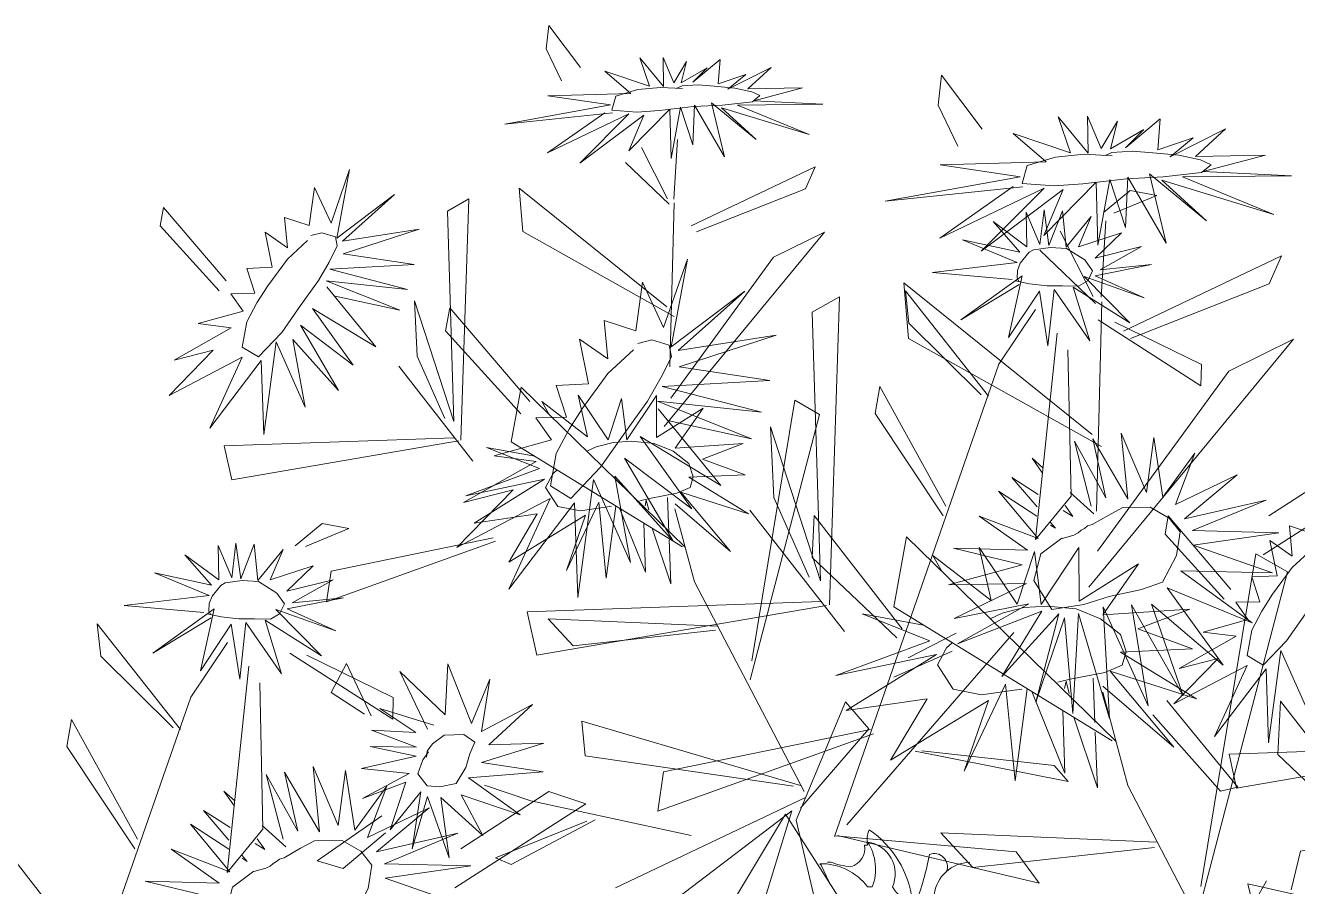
# Model space of a CAD drawing. Header units: millimetres. Extents: x 2033 to 2295, y 1536 to 1691.
# Drawn here: x 2144.6568 to 2145.1548, y 1628.6204 to 1628.9576 of the extents above; entities that cross this region are included whole.
import ezdxf

# ---------------------------------------------------------------- set-up
doc = ezdxf.new("R2010")
doc.units = ezdxf.units.MM
doc.layers.add('Verde', color=58, linetype='Continuous', lineweight=13)

# ---------------------------------------------------------------- blocks, each defined once
blk = doc.blocks.new('verdess')
at = {"lineweight": 0}
for points in [[(737.21988, 507.70008), (737.21686, 507.70673), (737.21625, 507.70734, -0.240921), (737.23501, 507.69826), (737.23683, 507.69826, 0.236053), (737.23501, 507.71581, -0.5), (737.2447, 507.69826, 0.236053), (737.25256, 507.69281, 0.211075), (737.23562, 507.72065, 0.162277), (737.23501, 507.7146), (737.2338, 507.7146, -0.383194), (737.22836, 507.70613, -0.056625), (737.22049, 507.70794), (737.21928, 507.70794)], [(737.39297, 507.62443), (737.36513, 507.64984, 0.636124), (737.35968, 507.63169, -0.212875), (737.32821, 507.62745, -0.040161), (737.31066, 507.60324, -0.538727), (737.31792, 507.61414, -0.038391), (737.32337, 507.6329, 0.023422), (737.35424, 507.64924, -0.778931), (737.37723, 507.64198), (737.38571, 507.63411, -0.14267), (737.38692, 507.668), (737.39297, 507.66558), (737.37602, 507.68071, -0.349304), (737.38692, 507.68676), (737.38389, 507.69947), (737.41052, 507.69342, -0.186783), (737.42141, 507.69826), (737.41355, 507.71399), (737.40447, 507.71218), (737.40084, 507.69705)], [(737.26588, 507.70431, 0.651581), (737.25922, 507.71097, -0.045349), (737.25377, 507.6916), (737.25256, 507.69281)], [(737.2574, 507.69281), (737.26104, 507.69523, -0.365204), (737.27496, 507.70794)], [(737.39236, 507.62745, -0.04158), (737.39055, 507.64621, 0.012192), (737.4081, 507.65348, 0.248367), (737.4081, 507.65892, -0.13884), (737.40265, 507.68252), (737.38813, 507.69523), (737.39115, 507.70068)]]:
    blk.add_lwpolyline(points, format="xyb", dxfattribs=at)

msp = doc.modelspace()

# ---------------------------------------------------------------- linework, layer by layer
at = {"layer": 'Verde', "color": 86, "linetype": 'Continuous'}
for p, q in [((2144.86163, 1628.95757), (2144.86061, 1628.94841)), ((2144.87406, 1628.94106), (2144.86163, 1628.95757)), ((2144.86061, 1628.94841), (2144.86661, 1628.93583)), ((2145.01542, 1628.93807), (2145.01411, 1628.92638)), ((2145.03128, 1628.91699), (2145.01542, 1628.93807)), ((2145.01411, 1628.92638), (2145.02177, 1628.91031)), ((2144.9106, 1628.88952), (2144.91198, 1628.9129)), ((2144.90812, 1628.88967), (2144.89797, 1628.90977)), ((2144.89175, 1628.90395), (2144.90883, 1628.88757)), ((2144.91744, 1628.87905), (2144.96591, 1628.90221)), ((2144.96591, 1628.90221), (2144.96209, 1628.89363)), ((2144.90783, 1628.84743), (2144.85003, 1628.89391)), ((2144.85003, 1628.89391), (2144.85153, 1628.87688)), ((2144.96209, 1628.89363), (2144.91953, 1628.87682)), ((2145.07879, 1628.8843), (2145.08927, 1628.89294)), ((2145.09974, 1628.89103), (2145.08283, 1628.88404)), ((2145.08927, 1628.89294), (2145.09974, 1628.89103)), ((2144.7108, 1628.88628), (2144.70953, 1628.87915)), ((2144.73533, 1628.85754), (2144.7108, 1628.88628)), ((2144.83035, 1628.88965), (2144.82194, 1628.88492)), ((2144.82726, 1628.79521), (2144.83035, 1628.88965)), ((2144.9108, 1628.88806), (2144.9091, 1628.82392)), ((2144.82194, 1628.88492), (2144.8245, 1628.80249)), ((2145.07792, 1628.8512), (2145.07969, 1628.88104)), ((2144.70953, 1628.87915), (2144.73261, 1628.8537)), ((2144.85153, 1628.87688), (2144.91068, 1628.84368)), ((2144.96958, 1628.8766), (2144.90682, 1628.8006)), ((2144.94967, 1628.86685), (2144.96958, 1628.8766)), ((2145.07476, 1628.85139), (2145.0618, 1628.87705)), ((2144.90948, 1628.81165), (2144.94967, 1628.86685)), ((2145.05386, 1628.86962), (2145.07567, 1628.84871)), ((2145.08666, 1628.83782), (2145.14853, 1628.8674)), ((2145.14853, 1628.8674), (2145.14367, 1628.85645)), ((2145.0006, 1628.8568), (2145.00252, 1628.83506)), ((2145.07439, 1628.79746), (2145.0006, 1628.8568)), ((2145.14367, 1628.85645), (2145.08933, 1628.83499)), ((2144.97547, 1628.85137), (2144.96474, 1628.84532)), ((2144.97153, 1628.73079), (2144.97547, 1628.85137)), ((2145.03383, 1628.81237), (2145.00129, 1628.85366)), ((2145.00129, 1628.85366), (2145.00264, 1628.84105)), ((2144.80913, 1628.84976), (2144.81018, 1628.82805)), ((2144.8245, 1628.80249), (2144.80913, 1628.84976)), ((2144.82286, 1628.84706), (2144.82123, 1628.83795)), ((2144.85417, 1628.81037), (2144.82286, 1628.84706)), ((2145.07818, 1628.84934), (2145.07602, 1628.76745)), ((2144.96474, 1628.84532), (2144.96801, 1628.74009)), ((2145.11695, 1628.81643), (2145.07666, 1628.84225)), ((2145.0833, 1628.8414), (2145.11712, 1628.82485)), ((2144.82123, 1628.83795), (2144.8507, 1628.80546)), ((2145.00264, 1628.84105), (2145.03095, 1628.81294)), ((2145.05216, 1628.75636), (2145.06061, 1628.83715)), ((2145.00252, 1628.83506), (2145.07803, 1628.79267)), ((2145.15323, 1628.8347), (2145.0731, 1628.73768)), ((2145.12781, 1628.82225), (2145.15323, 1628.8347)), ((2144.81018, 1628.82805), (2144.82102, 1628.80369)), ((2145.06486, 1628.83055), (2145.0661, 1628.77333)), ((2144.80289, 1628.82419), (2144.83192, 1628.78694)), ((2145.03788, 1628.82494), (2144.97345, 1628.64004)), ((2145.07649, 1628.75178), (2145.12781, 1628.82225)), ((2145.11712, 1628.82485), (2145.11695, 1628.81643)), ((2144.84699, 1628.79453), (2144.85084, 1628.81598)), ((2144.85084, 1628.81598), (2144.91503, 1628.75329)), ((2144.99122, 1628.81621), (2144.98939, 1628.80563)), ((2145.01706, 1628.76941), (2144.99122, 1628.81621)), ((2144.94116, 1628.70882), (2144.95801, 1628.8108)), ((2144.95801, 1628.8108), (2144.96767, 1628.80531)), ((2144.96767, 1628.80531), (2144.94054, 1628.70139)), ((2144.98939, 1628.80563), (2145.01598, 1628.76558)), ((2144.94839, 1628.80044), (2144.94972, 1628.77272)), ((2144.96801, 1628.74009), (2144.94839, 1628.80044)), ((2144.73458, 1628.79301), (2144.82462, 1628.79614)), ((2144.73753, 1628.77973), (2144.73458, 1628.79301)), ((2144.82637, 1628.79491), (2144.73753, 1628.77973)), ((2144.91399, 1628.75344), (2144.84699, 1628.79453)), ((2145.1781, 1628.78803), (2145.14356, 1628.7656)), ((2145.14127, 1628.75033), (2145.19255, 1628.78325)), ((2144.94972, 1628.77272), (2144.96357, 1628.74162)), ((2145.0661, 1628.77333), (2145.05216, 1628.75636)), ((2144.94042, 1628.7678), (2144.97748, 1628.72024)), ((2144.76242, 1628.75388), (2144.77289, 1628.76252)), ((2144.77289, 1628.76252), (2144.78337, 1628.76061)), ((2144.96553, 1628.76564), (2144.9647, 1628.74923)), ((2144.99995, 1628.72132), (2144.96553, 1628.76564)), ((2145.10418, 1628.76554), (2145.10291, 1628.7584)), ((2145.12871, 1628.73679), (2145.10418, 1628.76554)), ((2144.78337, 1628.76061), (2144.76646, 1628.75363)), ((2144.83982, 1628.75691), (2144.7764, 1628.74393)), ((2144.99672, 1628.72993), (2145.00164, 1628.75731)), ((2145.00164, 1628.75731), (2145.08359, 1628.67729)), ((2145.10291, 1628.7584), (2145.12599, 1628.73295)), ((2144.77459, 1628.73187), (2144.84074, 1628.75562)), ((2144.9647, 1628.74923), (2144.99794, 1628.71776)), ((2145.11694, 1628.6205), (2145.13845, 1628.7507)), ((2145.13845, 1628.7507), (2145.15078, 1628.74369)), ((2144.7764, 1628.74393), (2144.77459, 1628.73187)), ((2145.15078, 1628.74369), (2145.11615, 1628.61102)), ((2144.91874, 1628.73977), (2144.96158, 1628.65762)), ((2144.85321, 1628.72799), (2144.96817, 1628.73198)), ((2144.85697, 1628.71104), (2144.85321, 1628.72799)), ((2144.97039, 1628.73042), (2144.85697, 1628.71104)), ((2145.08226, 1628.67747), (2144.99672, 1628.72993)), ((2144.68492, 1628.72324), (2144.68626, 1628.71063)), ((2144.71746, 1628.68195), (2144.68492, 1628.72324)), ((2144.92758, 1628.7224), (2144.86138, 1628.72521)), ((2144.86138, 1628.72521), (2144.87125, 1628.71463)), ((2144.87125, 1628.71463), (2144.92689, 1628.72076)), ((2145.04365, 1628.71994), (2144.97839, 1628.64462)), ((2145.00229, 1628.71004), (2145.02119, 1628.71968)), ((2144.80058, 1628.68602), (2144.76029, 1628.71183)), ((2144.99675, 1628.70246), (2145.01954, 1628.71263)), ((2144.68626, 1628.71063), (2144.71458, 1628.68252)), ((2144.73579, 1628.62594), (2144.74423, 1628.70673)), ((2144.76693, 1628.71099), (2144.80075, 1628.69443)), ((2144.7825, 1628.70774), (2144.77643, 1628.69638)), ((2144.79213, 1628.68727), (2144.7825, 1628.70774)), ((2144.74849, 1628.70013), (2144.74973, 1628.64291)), ((2144.72151, 1628.69452), (2144.65708, 1628.50962)), ((2144.77643, 1628.69638), (2144.78952, 1628.68786)), ((2144.80075, 1628.69443), (2144.80058, 1628.68602)), ((2144.95843, 1628.64637), (2144.97776, 1628.69281)), ((2144.97776, 1628.69281), (2144.98691, 1628.68217)), ((2145.13133, 1628.65933), (2145.10366, 1628.69327)), ((2145.14806, 1628.69305), (2145.147, 1628.6721)), ((2145.192, 1628.63647), (2145.14806, 1628.69305)), ((2145.09807, 1628.68762), (2145.1246, 1628.65778)), ((2144.67485, 1628.6858), (2144.67302, 1628.67521)), ((2144.70069, 1628.63899), (2144.67485, 1628.6858)), ((2144.9602, 1628.66001), (2144.87454, 1628.68515)), ((2144.87454, 1628.68515), (2144.87596, 1628.67164)), ((2144.98757, 1628.6819), (2144.9066, 1628.66533)), ((2144.98691, 1628.68217), (2144.96025, 1628.65116)), ((2144.9043, 1628.64994), (2144.98875, 1628.68026)), ((2144.67302, 1628.67521), (2144.69961, 1628.63517)), ((2145.06491, 1628.66155), (2145.00503, 1628.67348)), ((2145.00768, 1628.67357), (2145.05948, 1628.66783)), ((2145.12796, 1628.67227), (2145.21801, 1628.67539)), ((2145.13091, 1628.65899), (2145.12796, 1628.67227)), ((2145.21975, 1628.67416), (2145.13091, 1628.65899)), ((2145.147, 1628.6721), (2145.18943, 1628.63192)), ((2144.87596, 1628.67164), (2144.95749, 1628.65969)), ((2145.05948, 1628.66783), (2145.06491, 1628.66155)), ((2144.9066, 1628.66533), (2144.9043, 1628.64994)), ((2144.86173, 1628.65762), (2144.82719, 1628.63519)), ((2144.85466, 1628.65398), (2144.83654, 1628.66018)), ((2144.87617, 1628.65283), (2144.86173, 1628.65762)), ((2145.08832, 1628.66001), (2145.14301, 1628.55515)), ((2145.1246, 1628.65778), (2145.13133, 1628.65933)), ((2144.8249, 1628.61991), (2144.87617, 1628.65283)), ((2144.85466, 1628.65398), (2144.9174, 1628.64046)), ((2144.96212, 1628.65528), (2144.88783, 1628.61989)), ((2144.79626, 1628.64809), (2144.77104, 1628.63047)), ((2144.89162, 1628.60044), (2144.95677, 1628.6501)), ((2144.91578, 1628.58472), (2144.95431, 1628.64877)), ((2144.95677, 1628.6501), (2144.93615, 1628.58244)), ((2144.95431, 1628.64877), (2145.00015, 1628.57742)), ((2144.74973, 1628.64291), (2144.73579, 1628.62594)), ((2144.84076, 1628.63168), (2144.87657, 1628.64603)), ((2144.87982, 1628.64651), (2144.8469, 1628.62909)), ((2144.97286, 1628.58517), (2144.95843, 1628.64637)), ((2144.78114, 1628.62751), (2144.79769, 1628.6415)), ((2144.97371, 1628.64029), (2145.04465, 1628.63399)), ((2145.05364, 1628.62175), (2144.97461, 1628.64036)), ((2145.01509, 1628.64144), (2145.02769, 1628.62792)), ((2145.09961, 1628.63785), (2145.01509, 1628.64144)), ((2144.68358, 1628.5909), (2144.64916, 1628.63522)), ((2145.02769, 1628.62792), (2145.09872, 1628.63575)), ((2145.04465, 1628.63399), (2145.05364, 1628.62175)), ((2144.77104, 1628.63047), (2144.78114, 1628.62751)), ((2144.8469, 1628.62909), (2144.84076, 1628.63168))]:
    msp.add_line(p, q, dxfattribs=at)
at = {"layer": 'Verde', "color": 221, "linetype": 'Continuous'}
for p, q in [((2144.89736, 1628.94486), (2144.90654, 1628.93366)), ((2144.90113, 1628.93383), (2144.89736, 1628.94486)), ((2144.9064, 1628.94506), (2144.91061, 1628.93515)), ((2144.90654, 1628.93366), (2144.9064, 1628.94506)), ((2144.91061, 1628.93515), (2144.91557, 1628.94351)), ((2144.91557, 1628.94351), (2144.91346, 1628.93504)), ((2144.91346, 1628.93504), (2144.92368, 1628.94095)), ((2144.91803, 1628.93531), (2144.92869, 1628.94419)), ((2144.92368, 1628.94095), (2144.91803, 1628.93531)), ((2144.92869, 1628.94419), (2144.92795, 1628.93465)), ((2144.93175, 1628.9326), (2144.94866, 1628.94112)), ((2144.94866, 1628.94112), (2144.93951, 1628.9327)), ((2144.88358, 1628.93968), (2144.90113, 1628.93383)), ((2144.89371, 1628.93099), (2144.88358, 1628.93968)), ((2144.92795, 1628.93465), (2144.93874, 1628.93834)), ((2144.93874, 1628.93834), (2144.93175, 1628.9326)), ((2144.86122, 1628.93006), (2144.89371, 1628.93099)), ((2144.93951, 1628.9327), (2144.96097, 1628.9331)), ((2144.96097, 1628.9331), (2144.9419, 1628.9281)), ((2144.84439, 1628.91894), (2144.88576, 1628.92643)), ((2144.88576, 1628.92643), (2144.86122, 1628.93006)), ((2144.91873, 1628.9263), (2144.91804, 1628.91089)), ((2144.9305, 1628.90607), (2144.91873, 1628.9263)), ((2144.92534, 1628.92732), (2144.9305, 1628.90607)), ((2144.94287, 1628.9129), (2144.92534, 1628.92732)), ((2144.96895, 1628.92676), (2144.93548, 1628.92642)), ((2144.93548, 1628.92642), (2144.96353, 1628.91484)), ((2144.9419, 1628.9281), (2144.96895, 1628.92676)), ((2144.88654, 1628.9233), (2144.84439, 1628.91894)), ((2144.86114, 1628.90765), (2144.88363, 1628.92341)), ((2144.89305, 1628.92297), (2144.86114, 1628.90765)), ((2144.87381, 1628.9036), (2144.89305, 1628.92297)), ((2144.8989, 1628.9225), (2144.87381, 1628.9036)), ((2144.90899, 1628.92479), (2144.89296, 1628.90844)), ((2144.89296, 1628.90844), (2144.8989, 1628.9225)), ((2144.90954, 1628.90545), (2144.90899, 1628.92479)), ((2144.91318, 1628.92562), (2144.90954, 1628.90545)), ((2144.91804, 1628.91089), (2144.91318, 1628.92562)), ((2144.92921, 1628.92535), (2144.94287, 1628.9129)), ((2144.96353, 1628.91484), (2144.92921, 1628.92535)), ((2144.7764, 1628.88019), (2144.78369, 1628.90114)), ((2144.78369, 1628.90114), (2144.77868, 1628.87424)), ((2144.7679, 1628.8792), (2144.76991, 1628.89412)), ((2144.76991, 1628.89412), (2144.7764, 1628.88019)), ((2144.77868, 1628.87424), (2144.80127, 1628.89135)), ((2144.80127, 1628.89135), (2144.78086, 1628.87315)), ((2144.75819, 1628.88239), (2144.7679, 1628.8792)), ((2144.75931, 1628.87056), (2144.75819, 1628.88239)), ((2145.04857, 1628.88444), (2145.05394, 1628.87177)), ((2145.04881, 1628.87095), (2145.04857, 1628.88444)), ((2145.05394, 1628.87177), (2145.05553, 1628.88532)), ((2145.05553, 1628.88532), (2145.05742, 1628.87137)), ((2145.05742, 1628.87137), (2145.06272, 1628.88495)), ((2145.06272, 1628.88495), (2145.06416, 1628.87072)), ((2145.06416, 1628.87072), (2145.07403, 1628.88281)), ((2145.07403, 1628.88281), (2145.06901, 1628.87092)), ((2144.7506, 1628.87668), (2144.75931, 1628.87056)), ((2144.75336, 1628.86288), (2144.7506, 1628.87668)), ((2144.78086, 1628.87315), (2144.81097, 1628.87784)), ((2144.81097, 1628.87784), (2144.78118, 1628.86814)), ((2145.03562, 1628.88075), (2145.04881, 1628.87095)), ((2145.046, 1628.8688), (2145.03562, 1628.88075)), ((2145.06901, 1628.87092), (2145.08581, 1628.87642)), ((2145.08581, 1628.87642), (2145.0755, 1628.86648)), ((2145.02367, 1628.87362), (2145.046, 1628.8688)), ((2145.04503, 1628.86479), (2145.02367, 1628.87362)), ((2144.78118, 1628.86814), (2144.80894, 1628.86392)), ((2145.0755, 1628.86648), (2145.09366, 1628.87099)), ((2145.09366, 1628.87099), (2145.07754, 1628.86194)), ((2144.74346, 1628.86245), (2144.75336, 1628.86288)), ((2144.74658, 1628.85271), (2144.74346, 1628.86245)), ((2144.80894, 1628.86392), (2144.77598, 1628.86212)), ((2144.77598, 1628.86212), (2144.80638, 1628.85424)), ((2145.01183, 1628.86087), (2145.04503, 1628.86479)), ((2145.09765, 1628.86392), (2145.07556, 1628.85952)), ((2145.07754, 1628.86194), (2145.09765, 1628.86392)), ((2144.7745, 1628.85764), (2144.80337, 1628.84604)), ((2144.80638, 1628.85424), (2144.7745, 1628.85764)), ((2145.04305, 1628.85809), (2145.01183, 1628.86087)), ((2145.04699, 1628.85957), (2145.023, 1628.84227)), ((2145.023, 1628.84227), (2145.04584, 1628.85612)), ((2145.04164, 1628.83533), (2145.04699, 1628.85957)), ((2145.04575, 1628.85721), (2145.04496, 1628.85866)), ((2145.07119, 1628.85926), (2145.08908, 1628.84119)), ((2145.09467, 1628.85093), (2145.07119, 1628.85926)), ((2145.07556, 1628.85952), (2145.09467, 1628.85093)), ((2144.73721, 1628.85248), (2144.74658, 1628.85271)), ((2144.74199, 1628.84572), (2144.73721, 1628.85248)), ((2144.77475, 1628.85523), (2144.79394, 1628.83172)), ((2144.80337, 1628.84604), (2144.77807, 1628.85163)), ((2145.05374, 1628.85355), (2145.04164, 1628.83533)), ((2145.05702, 1628.83207), (2145.05374, 1628.85355)), ((2145.05949, 1628.85424), (2145.05702, 1628.83207)), ((2145.07342, 1628.8341), (2145.05949, 1628.85424)), ((2145.06699, 1628.85508), (2145.07342, 1628.8341)), ((2145.08908, 1628.84119), (2145.06699, 1628.85508)), ((2144.7692, 1628.84674), (2144.78504, 1628.82457)), ((2144.79394, 1628.83172), (2144.7692, 1628.84674)), ((2145.03788, 1628.82494), (2145.05221, 1628.84637)), ((2144.7244, 1628.84084), (2144.74199, 1628.84572)), ((2144.71504, 1628.82652), (2144.7373, 1628.83915)), ((2144.7373, 1628.83915), (2144.7244, 1628.84084)), ((2144.76444, 1628.84017), (2144.77932, 1628.81464)), ((2144.78504, 1628.82457), (2144.76444, 1628.84017)), ((2144.75488, 1628.83364), (2144.75006, 1628.79744)), ((2144.76625, 1628.80817), (2144.75488, 1628.83364)), ((2144.76142, 1628.83465), (2144.76625, 1628.80817)), ((2144.77932, 1628.81464), (2144.76142, 1628.83465)), ((2144.713, 1628.81268), (2144.73027, 1628.83047)), ((2144.74163, 1628.82774), (2144.713, 1628.81268)), ((2144.73027, 1628.83047), (2144.71504, 1628.82652)), ((2144.72892, 1628.79991), (2144.74163, 1628.82774)), ((2144.74909, 1628.82639), (2144.72892, 1628.79991)), ((2144.75006, 1628.79744), (2144.74909, 1628.82639)), ((2144.87316, 1628.81278), (2144.88484, 1628.79539)), ((2144.87686, 1628.79645), (2144.87316, 1628.81278)), ((2144.88484, 1628.79539), (2144.89008, 1628.81149)), ((2144.89008, 1628.81149), (2144.89221, 1628.79529)), ((2144.89221, 1628.79529), (2144.90377, 1628.81272)), ((2144.90377, 1628.81272), (2144.90382, 1628.79628)), ((2144.85896, 1628.81033), (2144.87686, 1628.79645)), ((2144.8618, 1628.80528), (2144.85896, 1628.81033)), ((2144.90382, 1628.79628), (2144.92205, 1628.80776)), ((2144.92205, 1628.80776), (2144.91111, 1628.79206)), ((2145.08577, 1628.7979), (2145.08831, 1628.77222)), ((2145.09561, 1628.77471), (2145.08577, 1628.7979)), ((2144.85613, 1628.78892), (2144.83732, 1628.79238)), ((2144.85802, 1628.78408), (2144.83732, 1628.79238)), ((2144.91111, 1628.79206), (2144.93772, 1628.79387)), ((2144.93772, 1628.79387), (2144.92178, 1628.78777)), ((2145.06746, 1628.79477), (2145.07399, 1628.7694)), ((2145.07978, 1628.77257), (2145.06746, 1628.79477)), ((2145.07461, 1628.79567), (2145.07978, 1628.77257)), ((2145.08831, 1628.77222), (2145.07461, 1628.79567)), ((2145.0985, 1628.79627), (2145.09561, 1628.77471)), ((2145.10205, 1628.77294), (2145.0985, 1628.79627)), ((2144.92178, 1628.78777), (2144.93853, 1628.78169)), ((2145.05496, 1628.78231), (2145.05088, 1628.78815)), ((2145.05506, 1628.7844), (2145.05088, 1628.78815)), ((2145.11461, 1628.79015), (2145.10205, 1628.77294)), ((2145.10703, 1628.77004), (2145.11461, 1628.79015)), ((2144.8292, 1628.77346), (2144.85802, 1628.78408)), ((2144.93853, 1628.78169), (2144.91652, 1628.78065)), ((2145.13116, 1628.78167), (2145.10703, 1628.77004)), ((2145.11057, 1628.76441), (2145.13116, 1628.78167)), ((2144.86004, 1628.77988), (2144.8292, 1628.77346)), ((2144.83239, 1628.76271), (2144.86004, 1628.77988)), ((2144.91652, 1628.78065), (2144.93985, 1628.76635)), ((2145.0528, 1628.76905), (2145.04288, 1628.78061)), ((2145.05325, 1628.77398), (2145.04288, 1628.78061)), ((2144.89979, 1628.7717), (2144.89936, 1628.76953)), ((2144.90076, 1628.76791), (2144.89979, 1628.7717)), ((2144.90865, 1628.75909), (2144.90809, 1628.7727)), ((2144.91333, 1628.77478), (2144.93283, 1628.75155)), ((2144.93985, 1628.76635), (2144.91333, 1628.77478)), ((2145.05274, 1628.76542), (2145.03772, 1628.77521)), ((2145.03772, 1628.77521), (2145.05323, 1628.75667)), ((2145.06581, 1628.77473), (2145.07505, 1628.76642)), ((2145.14244, 1628.77176), (2145.11057, 1628.76441)), ((2145.11367, 1628.75977), (2145.14244, 1628.77176)), ((2144.88121, 1628.77086), (2144.86856, 1628.74413)), ((2144.88418, 1628.74123), (2144.88121, 1628.77086)), ((2144.88793, 1628.76942), (2144.88418, 1628.74123)), ((2144.88934, 1628.76856), (2144.89948, 1628.7435)), ((2144.91874, 1628.73977), (2144.91104, 1628.76834)), ((2144.93283, 1628.75155), (2144.91111, 1628.77025)), ((2145.06308, 1628.76771), (2145.06682, 1628.76533)), ((2145.06386, 1628.76956), (2145.06682, 1628.76533)), ((2144.85717, 1628.76631), (2144.83239, 1628.76271)), ((2144.846, 1628.74749), (2144.85717, 1628.76631)), ((2144.87599, 1628.76584), (2144.846, 1628.74749)), ((2144.86856, 1628.74413), (2144.87599, 1628.76584)), ((2144.89882, 1628.76275), (2144.89948, 1628.7435)), ((2145.03016, 1628.76543), (2145.04901, 1628.75214)), ((2145.05323, 1628.75667), (2145.03016, 1628.76543)), ((2145.05801, 1628.76198), (2145.05995, 1628.76071)), ((2145.05804, 1628.76294), (2145.05995, 1628.76071)), ((2145.15157, 1628.76164), (2145.16128, 1628.75845)), ((2145.15269, 1628.74981), (2145.15157, 1628.76164)), ((2144.90217, 1628.76069), (2144.90948, 1628.73899)), ((2145.14746, 1628.75898), (2145.11367, 1628.75977)), ((2145.11393, 1628.75411), (2145.14746, 1628.75898)), ((2144.7322, 1628.75402), (2144.73757, 1628.74135)), ((2144.73243, 1628.74053), (2144.7322, 1628.75402)), ((2144.73757, 1628.74135), (2144.73915, 1628.7549)), ((2144.73915, 1628.7549), (2144.74105, 1628.74095)), ((2144.74105, 1628.74095), (2144.74634, 1628.75453)), ((2144.74634, 1628.75453), (2144.74779, 1628.7403)), ((2144.74779, 1628.7403), (2144.75766, 1628.75239)), ((2144.75766, 1628.75239), (2144.75263, 1628.74051)), ((2144.90877, 1628.75612), (2144.90948, 1628.73899)), ((2145.02007, 1628.75296), (2145.04699, 1628.74642)), ((2145.04901, 1628.75214), (2145.02007, 1628.75296)), ((2145.14502, 1628.74324), (2145.11393, 1628.75411)), ((2145.14398, 1628.75593), (2145.15269, 1628.74981)), ((2145.14674, 1628.74213), (2145.14398, 1628.75593)), ((2144.71924, 1628.75033), (2144.73243, 1628.74053)), ((2144.72963, 1628.73839), (2144.71924, 1628.75033)), ((2144.7073, 1628.7432), (2144.72963, 1628.73839)), ((2144.72866, 1628.73437), (2144.7073, 1628.7432)), ((2144.75263, 1628.74051), (2144.76943, 1628.746)), ((2144.76943, 1628.746), (2144.75913, 1628.73606)), ((2145.04699, 1628.74642), (2145.01818, 1628.73851)), ((2145.10914, 1628.74398), (2145.14502, 1628.74324)), ((2145.13704, 1628.72367), (2145.10914, 1628.74398)), ((2145.13684, 1628.7417), (2145.14674, 1628.74213)), ((2145.13996, 1628.73196), (2145.13684, 1628.7417)), ((2144.75913, 1628.73606), (2144.77728, 1628.74057)), ((2144.77728, 1628.74057), (2144.76117, 1628.73152)), ((2145.01818, 1628.73851), (2145.04866, 1628.73906)), ((2145.04866, 1628.73906), (2145.02038, 1628.7254)), ((2145.10371, 1628.73743), (2145.13704, 1628.72367)), ((2145.12571, 1628.70713), (2145.10371, 1628.73743)), ((2144.69546, 1628.73045), (2144.72866, 1628.73437)), ((2144.78128, 1628.7335), (2144.75919, 1628.7291)), ((2144.76117, 1628.73152), (2144.78128, 1628.7335)), ((2145.13059, 1628.73174), (2145.13996, 1628.73196)), ((2145.13537, 1628.72498), (2145.13059, 1628.73174)), ((2144.72668, 1628.72767), (2144.69546, 1628.73045)), ((2144.73061, 1628.72915), (2144.70662, 1628.71185)), ((2144.72527, 1628.70491), (2144.73061, 1628.72915)), ((2144.72938, 1628.72679), (2144.72859, 1628.72824)), ((2144.75482, 1628.72885), (2144.77271, 1628.71077)), ((2144.7783, 1628.72052), (2144.75482, 1628.72885)), ((2144.75919, 1628.7291), (2144.7783, 1628.72052)), ((2145.02038, 1628.7254), (2145.04955, 1628.73107)), ((2145.04955, 1628.73107), (2145.02161, 1628.7154)), ((2145.02161, 1628.7154), (2145.0547, 1628.72829)), ((2145.0547, 1628.72829), (2145.03905, 1628.70268)), ((2145.03905, 1628.70268), (2145.06136, 1628.72722)), ((2145.06136, 1628.72722), (2145.05235, 1628.69259)), ((2145.06686, 1628.68815), (2145.06903, 1628.72736)), ((2145.06903, 1628.72736), (2145.08118, 1628.68619)), ((2145.0787, 1628.72993), (2145.09623, 1628.69122)), ((2145.08118, 1628.68619), (2145.0787, 1628.72993)), ((2145.08979, 1628.73067), (2145.11001, 1628.69513)), ((2145.09623, 1628.69122), (2145.08979, 1628.73067)), ((2145.09763, 1628.73094), (2145.12571, 1628.70713)), ((2145.11001, 1628.69513), (2145.09763, 1628.73094)), ((2144.70662, 1628.71185), (2144.72946, 1628.7257)), ((2144.73736, 1628.72313), (2144.72527, 1628.70491)), ((2144.74065, 1628.70165), (2144.73736, 1628.72313)), ((2144.74312, 1628.72383), (2144.74065, 1628.70165)), ((2144.75704, 1628.70368), (2144.74312, 1628.72383)), ((2144.75062, 1628.72466), (2144.75704, 1628.70368)), ((2144.77271, 1628.71077), (2144.75062, 1628.72466)), ((2145.05235, 1628.69259), (2145.06349, 1628.72568)), ((2145.06349, 1628.72568), (2145.06686, 1628.68815)), ((2145.11778, 1628.72009), (2145.13537, 1628.72498)), ((2145.10842, 1628.70577), (2145.13068, 1628.7184)), ((2145.13068, 1628.7184), (2145.11778, 1628.72009)), ((2144.72151, 1628.69452), (2144.73584, 1628.71595)), ((2145.14826, 1628.71289), (2145.14344, 1628.67669)), ((2145.15963, 1628.68743), (2145.14826, 1628.71289)), ((2144.82217, 1628.70764), (2144.82107, 1628.6877)), ((2144.83138, 1628.6843), (2144.82217, 1628.70764)), ((2145.10638, 1628.69194), (2145.12365, 1628.70972)), ((2145.13501, 1628.70699), (2145.10638, 1628.69194)), ((2145.12365, 1628.70972), (2145.10842, 1628.70577)), ((2145.1223, 1628.67916), (2145.13501, 1628.70699)), ((2144.80331, 1628.70459), (2144.81419, 1628.68205)), ((2144.82107, 1628.6877), (2144.80331, 1628.70459)), ((2145.14248, 1628.70564), (2145.1223, 1628.67916)), ((2145.14344, 1628.67669), (2145.14248, 1628.70564)), ((2144.83853, 1628.70165), (2144.83138, 1628.6843)), ((2144.83528, 1628.68119), (2144.83853, 1628.70165)), ((2144.79556, 1628.69014), (2144.80963, 1628.68079)), ((2144.81663, 1628.68361), (2144.79556, 1628.69014)), ((2144.8553, 1628.69171), (2144.83528, 1628.68119)), ((2144.83815, 1628.67597), (2144.8553, 1628.69171)), ((2144.79229, 1628.6816), (2144.80989, 1628.67502)), ((2144.80963, 1628.68079), (2144.79229, 1628.6816)), ((2144.79169, 1628.6752), (2144.8098, 1628.6715)), ((2144.80989, 1628.67502), (2144.79169, 1628.6752)), ((2144.83531, 1628.66894), (2144.85977, 1628.67651)), ((2144.85977, 1628.67651), (2144.83815, 1628.67597)), ((2144.76939, 1628.66748), (2144.77193, 1628.6418)), ((2144.77923, 1628.64429), (2144.76939, 1628.66748)), ((2144.8098, 1628.6715), (2144.78834, 1628.66666)), ((2144.85944, 1628.66536), (2144.83531, 1628.66894)), ((2144.75108, 1628.66436), (2144.75762, 1628.63898)), ((2144.76341, 1628.64216), (2144.75108, 1628.66436)), ((2144.75823, 1628.66525), (2144.76341, 1628.64216)), ((2144.77193, 1628.6418), (2144.75823, 1628.66525)), ((2144.78213, 1628.66586), (2144.77923, 1628.64429)), ((2144.78568, 1628.64252), (2144.78213, 1628.66586)), ((2144.78834, 1628.66666), (2144.80695, 1628.66469)), ((2144.80695, 1628.66469), (2144.7887, 1628.65488)), ((2144.83029, 1628.66299), (2144.85944, 1628.66536)), ((2144.85051, 1628.64855), (2144.83029, 1628.66299)), ((2144.73859, 1628.6519), (2144.73451, 1628.65774)), ((2144.73869, 1628.65398), (2144.73451, 1628.65774)), ((2144.79823, 1628.65973), (2144.78568, 1628.64252)), ((2144.7887, 1628.65488), (2144.80566, 1628.6613)), ((2144.79065, 1628.63962), (2144.79823, 1628.65973)), ((2144.80566, 1628.6613), (2144.79961, 1628.64267)), ((2144.79961, 1628.64267), (2144.81161, 1628.65756)), ((2144.81161, 1628.65756), (2144.80814, 1628.63516)), ((2144.80814, 1628.63516), (2144.81413, 1628.65572)), ((2144.81413, 1628.65572), (2144.82267, 1628.63164)), ((2144.81937, 1628.65533), (2144.83579, 1628.64037)), ((2144.82267, 1628.63164), (2144.81937, 1628.65533)), ((2144.82733, 1628.6564), (2144.85051, 1628.64855)), ((2144.83579, 1628.64037), (2144.82733, 1628.6564)), ((2144.73643, 1628.63863), (2144.7265, 1628.65019)), ((2144.73688, 1628.64357), (2144.7265, 1628.65019)), ((2144.81479, 1628.65125), (2144.79065, 1628.63962)), ((2144.7942, 1628.63399), (2144.81479, 1628.65125)), ((2144.73636, 1628.635), (2144.72135, 1628.6448)), ((2144.72135, 1628.6448), (2144.73686, 1628.62625)), ((2144.74943, 1628.64431), (2144.75867, 1628.636)), ((2144.7467, 1628.6373), (2144.75044, 1628.63491)), ((2144.74749, 1628.63914), (2144.75044, 1628.63491)), ((2144.82607, 1628.64134), (2144.7942, 1628.63399)), ((2144.7973, 1628.62935), (2144.82607, 1628.64134)), ((2144.71379, 1628.63502), (2144.73264, 1628.62172)), ((2144.73686, 1628.62625), (2144.71379, 1628.63502)), ((2144.74167, 1628.63252), (2144.74358, 1628.63029)), ((2144.74163, 1628.63156), (2144.74358, 1628.63029)), ((2144.83108, 1628.62857), (2144.7973, 1628.62935)), ((2144.79756, 1628.6237), (2144.83108, 1628.62857)), ((2144.7037, 1628.62254), (2144.73062, 1628.61601)), ((2144.73264, 1628.62172), (2144.7037, 1628.62254)), ((2144.82865, 1628.61283), (2144.79756, 1628.6237))]:
    msp.add_line(p, q, dxfattribs=at)
at = {"layer": 'Verde', "color": 50, "linetype": 'Continuous'}
for p, q in [((2145.06103, 1628.92185), (2145.07275, 1628.90755)), ((2145.06583, 1628.90776), (2145.06103, 1628.92185)), ((2145.07257, 1628.9221), (2145.07795, 1628.90945)), ((2145.07275, 1628.90755), (2145.07257, 1628.9221)), ((2145.08742, 1628.90965), (2145.10103, 1628.92099)), ((2145.10103, 1628.92099), (2145.10007, 1628.90881)), ((2145.07795, 1628.90945), (2145.08428, 1628.92012)), ((2145.08428, 1628.92012), (2145.08158, 1628.9093)), ((2145.08158, 1628.9093), (2145.09462, 1628.91685)), ((2145.09462, 1628.91685), (2145.08742, 1628.90965)), ((2145.10493, 1628.90619), (2145.12651, 1628.91707)), ((2145.12651, 1628.91707), (2145.11484, 1628.90632)), ((2145.04343, 1628.91524), (2145.06583, 1628.90776)), ((2145.05637, 1628.90413), (2145.04343, 1628.91524)), ((2145.10007, 1628.90881), (2145.11385, 1628.91352)), ((2145.11385, 1628.91352), (2145.10493, 1628.90619)), ((2145.11484, 1628.90632), (2145.14222, 1628.90683)), ((2145.14222, 1628.90683), (2145.11788, 1628.90045)), ((2145.01489, 1628.90295), (2145.05637, 1628.90413)), ((2145.04621, 1628.89831), (2145.01489, 1628.90295)), ((2144.9934, 1628.88875), (2145.04621, 1628.89831)), ((2145.07587, 1628.89622), (2145.05541, 1628.87536)), ((2145.07658, 1628.87154), (2145.07587, 1628.89622)), ((2145.08122, 1628.89728), (2145.07658, 1628.87154)), ((2145.08742, 1628.87848), (2145.08122, 1628.89728)), ((2145.08831, 1628.89815), (2145.08742, 1628.87848)), ((2145.10333, 1628.87233), (2145.08831, 1628.89815)), ((2145.11913, 1628.88105), (2145.09675, 1628.89945)), ((2145.09675, 1628.89945), (2145.10333, 1628.87233)), ((2145.10168, 1628.89694), (2145.11913, 1628.88105)), ((2145.1455, 1628.88352), (2145.10168, 1628.89694)), ((2145.15242, 1628.89873), (2145.10968, 1628.89831)), ((2145.10968, 1628.89831), (2145.1455, 1628.88352)), ((2145.11788, 1628.90045), (2145.15242, 1628.89873)), ((2145.04721, 1628.89432), (2144.9934, 1628.88875)), ((2145.01478, 1628.87435), (2145.04349, 1628.89446)), ((2145.05552, 1628.89389), (2145.01478, 1628.87435)), ((2145.03097, 1628.86918), (2145.05552, 1628.89389)), ((2145.06299, 1628.8933), (2145.03097, 1628.86918)), ((2145.05541, 1628.87536), (2145.06299, 1628.8933)), ((2144.76854, 1628.8753), (2144.77278, 1628.87639)), ((2144.77278, 1628.87639), (2144.7781, 1628.87478)), ((2144.75932, 1628.86611), (2144.7672, 1628.87335)), ((2144.77885, 1628.87124), (2144.77569, 1628.86495)), ((2144.7781, 1628.87478), (2144.77885, 1628.87124)), ((2144.75162, 1628.85562), (2144.75932, 1628.86611)), ((2145.0462, 1628.86454), (2145.04965, 1628.86875)), ((2145.04965, 1628.86875), (2145.0514, 1628.86973)), ((2145.0514, 1628.86973), (2145.05801, 1628.87066)), ((2145.05801, 1628.87066), (2145.06433, 1628.87023)), ((2145.06433, 1628.87023), (2145.0715, 1628.86575)), ((2144.77569, 1628.86495), (2144.77146, 1628.85766)), ((2144.9066, 1628.83929), (2144.91591, 1628.86603)), ((2144.91591, 1628.86603), (2144.90952, 1628.83169)), ((2145.04496, 1628.85866), (2145.04514, 1628.86161)), ((2145.04514, 1628.86161), (2145.0462, 1628.86454)), ((2145.0715, 1628.86575), (2145.07453, 1628.86154)), ((2145.07453, 1628.86154), (2145.07261, 1628.85761)), ((2144.77146, 1628.85766), (2144.76452, 1628.84789)), ((2144.89575, 1628.83802), (2144.89832, 1628.85707)), ((2144.89832, 1628.85707), (2144.9066, 1628.83929)), ((2145.0498, 1628.85643), (2145.0443, 1628.8576)), ((2145.05675, 1628.85563), (2145.0498, 1628.85643)), ((2145.07261, 1628.85761), (2145.06905, 1628.85549)), ((2144.74741, 1628.849), (2144.75162, 1628.85562)), ((2144.90952, 1628.83169), (2144.93835, 1628.85353)), ((2144.93835, 1628.85353), (2144.9123, 1628.8303)), ((2145.06276, 1628.85567), (2145.05675, 1628.85563)), ((2145.06905, 1628.85549), (2145.06276, 1628.85567)), ((2144.74346, 1628.84156), (2144.74741, 1628.849)), ((2144.76452, 1628.84789), (2144.75709, 1628.83733)), ((2144.74166, 1628.8316), (2144.74346, 1628.84156)), ((2144.88336, 1628.84209), (2144.89575, 1628.83802)), ((2144.88479, 1628.82699), (2144.88336, 1628.84209)), ((2144.75709, 1628.83733), (2144.74797, 1628.82781)), ((2144.9123, 1628.8303), (2144.95073, 1628.83628)), ((2144.95073, 1628.83628), (2144.91271, 1628.82391)), ((2144.74797, 1628.82781), (2144.74166, 1628.8316)), ((2144.87366, 1628.8348), (2144.88479, 1628.82699)), ((2144.87718, 1628.81719), (2144.87366, 1628.8348)), ((2144.89656, 1628.83304), (2144.90198, 1628.83443)), ((2144.90198, 1628.83443), (2144.90877, 1628.83238)), ((2144.90877, 1628.83238), (2144.90973, 1628.82785)), ((2144.8848, 1628.82131), (2144.89486, 1628.83056)), ((2144.90973, 1628.82785), (2144.9057, 1628.81983)), ((2144.87497, 1628.80791), (2144.8848, 1628.82131)), ((2144.91271, 1628.82391), (2144.94814, 1628.81852)), ((2144.86455, 1628.81664), (2144.87718, 1628.81719)), ((2144.86853, 1628.8042), (2144.86455, 1628.81664)), ((2144.9057, 1628.81983), (2144.90029, 1628.81052)), ((2144.94814, 1628.81852), (2144.90606, 1628.81622)), ((2144.90606, 1628.81622), (2144.94487, 1628.80616)), ((2144.86959, 1628.79946), (2144.87497, 1628.80791)), ((2144.90029, 1628.81052), (2144.89143, 1628.79805)), ((2144.90418, 1628.8105), (2144.94103, 1628.79569)), ((2144.94487, 1628.80616), (2144.90418, 1628.8105)), ((2144.9045, 1628.80742), (2144.929, 1628.7774)), ((2144.85657, 1628.80391), (2144.86853, 1628.8042)), ((2144.86267, 1628.79528), (2144.85657, 1628.80391)), ((2144.94103, 1628.79569), (2144.90874, 1628.80282)), ((2144.86455, 1628.78997), (2144.86959, 1628.79946)), ((2144.89143, 1628.79805), (2144.88196, 1628.78457)), ((2144.89741, 1628.79659), (2144.91763, 1628.76827)), ((2144.929, 1628.7774), (2144.89741, 1628.79659)), ((2144.84021, 1628.78904), (2144.86267, 1628.79528)), ((2144.87651, 1628.79091), (2144.8802, 1628.7926)), ((2144.8802, 1628.7926), (2144.88689, 1628.79429)), ((2144.88689, 1628.79429), (2144.89401, 1628.79476)), ((2144.89401, 1628.79476), (2144.90292, 1628.79394)), ((2144.90292, 1628.79394), (2144.91033, 1628.79083)), ((2144.82827, 1628.77076), (2144.85668, 1628.78689)), ((2144.85668, 1628.78689), (2144.84021, 1628.78904)), ((2144.86226, 1628.77726), (2144.86455, 1628.78997)), ((2144.89133, 1628.78819), (2144.91033, 1628.7556)), ((2144.91763, 1628.76827), (2144.89133, 1628.78819)), ((2144.91033, 1628.79083), (2144.91651, 1628.78602)), ((2144.86035, 1628.77671), (2144.86319, 1628.78197)), ((2144.86493, 1628.78353), (2144.86319, 1628.78197)), ((2144.88196, 1628.78457), (2144.87031, 1628.77242)), ((2144.91651, 1628.78602), (2144.91819, 1628.78086)), ((2144.86518, 1628.76929), (2144.86035, 1628.77671)), ((2144.87031, 1628.77242), (2144.86226, 1628.77726)), ((2144.87913, 1628.77985), (2144.87297, 1628.73364)), ((2144.89364, 1628.74735), (2144.87913, 1628.77985)), ((2144.88748, 1628.78114), (2144.89364, 1628.74735)), ((2144.91033, 1628.7556), (2144.88748, 1628.78114)), ((2144.91703, 1628.77666), (2144.91174, 1628.77441)), ((2144.91819, 1628.78086), (2144.91703, 1628.77666)), ((2144.82567, 1628.75311), (2144.84771, 1628.77581)), ((2144.86221, 1628.77233), (2144.82567, 1628.75311)), ((2144.84771, 1628.77581), (2144.82827, 1628.77076)), ((2144.84599, 1628.7368), (2144.86221, 1628.77233)), ((2144.89726, 1628.77145), (2144.90108, 1628.77241)), ((2144.91174, 1628.77441), (2144.90108, 1628.77241)), ((2144.87174, 1628.7706), (2144.84599, 1628.7368)), ((2144.8739, 1628.76753), (2144.86518, 1628.76929)), ((2144.87297, 1628.73364), (2144.87174, 1628.7706)), ((2144.88385, 1628.76897), (2144.8739, 1628.76753)), ((2144.88625, 1628.76933), (2144.88385, 1628.76897)), ((2145.03013, 1628.75322), (2145.04505, 1628.73103)), ((2145.03485, 1628.73238), (2145.03013, 1628.75322)), ((2145.04505, 1628.73103), (2145.05173, 1628.75158)), ((2145.05173, 1628.75158), (2145.05446, 1628.7309)), ((2145.05446, 1628.7309), (2145.0692, 1628.75315)), ((2145.0692, 1628.75315), (2145.06928, 1628.73216)), ((2145.1527, 1628.74537), (2145.16058, 1628.7526)), ((2145.01563, 1628.74365), (2145.012, 1628.7501)), ((2145.012, 1628.7501), (2145.03485, 1628.73238)), ((2145.06928, 1628.73216), (2145.09255, 1628.74682)), ((2145.09255, 1628.74682), (2145.07858, 1628.72678)), ((2145.145, 1628.73487), (2145.1527, 1628.74537)), ((2144.72982, 1628.73412), (2144.73328, 1628.73833)), ((2144.73328, 1628.73833), (2144.73503, 1628.73931)), ((2144.73503, 1628.73931), (2144.74164, 1628.74024)), ((2144.74164, 1628.74024), (2144.74796, 1628.73981)), ((2144.74796, 1628.73981), (2144.75513, 1628.73533)), ((2144.72877, 1628.73119), (2144.72982, 1628.73412)), ((2144.75513, 1628.73533), (2144.75816, 1628.73112)), ((2145.14079, 1628.72825), (2145.145, 1628.73487)), ((2144.73342, 1628.72601), (2144.72793, 1628.72718)), ((2144.72859, 1628.72824), (2144.72877, 1628.73119)), ((2144.75623, 1628.72719), (2144.75268, 1628.72507)), ((2144.75816, 1628.73112), (2144.75623, 1628.72719)), ((2145.00839, 1628.72277), (2144.98437, 1628.72718)), ((2145.01081, 1628.71659), (2144.98437, 1628.72718)), ((2145.0344, 1628.72531), (2145.03911, 1628.72746)), ((2145.03911, 1628.72746), (2145.04766, 1628.72962)), ((2145.04766, 1628.72962), (2145.05675, 1628.73022)), ((2145.05675, 1628.73022), (2145.06813, 1628.72918)), ((2145.06813, 1628.72918), (2145.07758, 1628.7252)), ((2145.07858, 1628.72678), (2145.11255, 1628.72909)), ((2145.11255, 1628.72909), (2145.0922, 1628.7213)), ((2145.13684, 1628.72081), (2145.14079, 1628.72825)), ((2145.1579, 1628.72714), (2145.15048, 1628.71658)), ((2144.74038, 1628.72521), (2144.73342, 1628.72601)), ((2144.74639, 1628.72526), (2144.74038, 1628.72521)), ((2144.75268, 1628.72507), (2144.74639, 1628.72526)), ((2145.07758, 1628.7252), (2145.08547, 1628.71906)), ((2145.08547, 1628.71906), (2145.08762, 1628.71248)), ((2145.0922, 1628.7213), (2145.11358, 1628.71353)), ((2145.13505, 1628.71086), (2145.13684, 1628.72081)), ((2144.974, 1628.70303), (2145.01081, 1628.71659)), ((2145.01378, 1628.70718), (2145.0174, 1628.71389)), ((2145.01962, 1628.71588), (2145.0174, 1628.71389)), ((2145.11358, 1628.71353), (2145.08549, 1628.71221)), ((2145.08549, 1628.71221), (2145.11527, 1628.69396)), ((2145.08762, 1628.71248), (2145.08614, 1628.70712)), ((2145.15048, 1628.71658), (2145.14135, 1628.70707)), ((2145.01338, 1628.71122), (2144.974, 1628.70303)), ((2144.97808, 1628.68931), (2145.01338, 1628.71122)), ((2145.01995, 1628.6977), (2145.01378, 1628.70718)), ((2145.08614, 1628.70712), (2145.07938, 1628.70424)), ((2145.14135, 1628.70707), (2145.13505, 1628.71086)), ((2145.07938, 1628.70424), (2145.06578, 1628.70168)), ((2145.07544, 1628.68468), (2145.07472, 1628.70206)), ((2145.08141, 1628.70472), (2145.10631, 1628.67505)), ((2145.11527, 1628.69396), (2145.08141, 1628.70472)), ((2145.03108, 1628.69546), (2145.01995, 1628.6977)), ((2145.0404, 1628.69972), (2145.02425, 1628.66558)), ((2145.04378, 1628.6973), (2145.03108, 1628.69546)), ((2145.0442, 1628.66188), (2145.0404, 1628.69972)), ((2145.04685, 1628.69775), (2145.04378, 1628.6973)), ((2145.04898, 1628.69788), (2145.0442, 1628.66188)), ((2145.05079, 1628.69677), (2145.06373, 1628.66479)), ((2145.0609, 1628.70047), (2145.06578, 1628.70168)), ((2145.06413, 1628.70079), (2145.06358, 1628.69802)), ((2145.06537, 1628.69595), (2145.06413, 1628.70079)), ((2145.10631, 1628.67505), (2145.07858, 1628.69893)), ((2145.00972, 1628.69391), (2144.97808, 1628.68931)), ((2144.99546, 1628.66988), (2145.00972, 1628.69391)), ((2145.03374, 1628.69331), (2144.99546, 1628.66988)), ((2145.02425, 1628.66558), (2145.03374, 1628.69331)), ((2145.08832, 1628.66001), (2145.07849, 1628.69649)), ((2145.06288, 1628.68935), (2145.06373, 1628.66479)), ((2145.06717, 1628.68672), (2145.0765, 1628.65903)), ((2145.0756, 1628.68089), (2145.0765, 1628.65903))]:
    msp.add_line(p, q, dxfattribs=at)
for points in [[(2144.9118, 1628.93298), (2144.91382, 1628.93389), (2144.92014, 1628.9343), (2144.92639, 1628.93377), (2144.93442, 1628.93305), (2144.94108, 1628.93164), (2144.94431, 1628.93013), (2144.94139, 1628.92772), (2144.9296, 1628.92639), (2144.91836, 1628.92585), (2144.90497, 1628.92431), (2144.89617, 1628.92363), (2144.88632, 1628.92437), (2144.88785, 1628.92986), (2144.89657, 1628.93247), (2144.90535, 1628.93332), (2144.91397, 1628.93289)], [(2145.07946, 1628.90668), (2145.08204, 1628.90784), (2145.0901, 1628.90836), (2145.09809, 1628.90769), (2145.10834, 1628.90677), (2145.11684, 1628.90497), (2145.12096, 1628.90304), (2145.11723, 1628.89997), (2145.10219, 1628.89826), (2145.08784, 1628.89758), (2145.07074, 1628.89561), (2145.05951, 1628.89474), (2145.04693, 1628.89569), (2145.04889, 1628.9027), (2145.06002, 1628.90603), (2145.07123, 1628.90711), (2145.08222, 1628.90657)], [(2145.07441, 1628.76214), (2145.08087, 1628.76583), (2145.08632, 1628.76877), (2145.09712, 1628.76893), (2145.10447, 1628.76464), (2145.10881, 1628.75927), (2145.10736, 1628.7501), (2145.10196, 1628.73961), (2145.09366, 1628.73679), (2145.08105, 1628.73396), (2145.07116, 1628.73084), (2145.05861, 1628.72886), (2145.05152, 1628.74023), (2145.05422, 1628.75067), (2145.06252, 1628.75685)], [(2145.07441, 1628.76214), (2145.0726, 1628.76162), (2145.07137, 1628.76061), (2145.07012, 1628.75991), (2145.06892, 1628.75887), (2145.06723, 1628.75804), (2145.06494, 1628.75734), (2145.06256, 1628.75668), (2145.06252, 1628.75685)], [(2144.81376, 1628.67112), (2144.81404, 1628.67342), (2144.81619, 1628.67631), (2144.82068, 1628.67972), (2144.82834, 1628.67997), (2144.83268, 1628.67702), (2144.83076, 1628.67233), (2144.82916, 1628.66698), (2144.82544, 1628.66079), (2144.81905, 1628.6595), (2144.81409, 1628.6598), (2144.81044, 1628.66451), (2144.81239, 1628.67), (2144.81452, 1628.67311)], [(2144.75804, 1628.63172), (2144.7645, 1628.63541), (2144.76995, 1628.63835), (2144.78074, 1628.63852), (2144.7881, 1628.63422), (2144.79244, 1628.62885), (2144.79099, 1628.61968), (2144.78558, 1628.60919), (2144.77729, 1628.60637), (2144.76468, 1628.60354), (2144.75479, 1628.60043), (2144.74224, 1628.59845), (2144.73514, 1628.60981), (2144.73785, 1628.62025), (2144.74615, 1628.62644)], [(2144.75804, 1628.63172), (2144.75623, 1628.63121), (2144.755, 1628.63019), (2144.75375, 1628.62949), (2144.75254, 1628.62845), (2144.75086, 1628.62762), (2144.74856, 1628.62692), (2144.74618, 1628.62626), (2144.74615, 1628.62644)]]:
    msp.add_lwpolyline(points, dxfattribs=at)

# ---------------------------------------------------------------- block references
at = {"layer": 'Verde'}
msp.add_blockref('verdess', (1407.75147, 1120.92204), dxfattribs=at)

doc.saveas('drawing.dxf')
